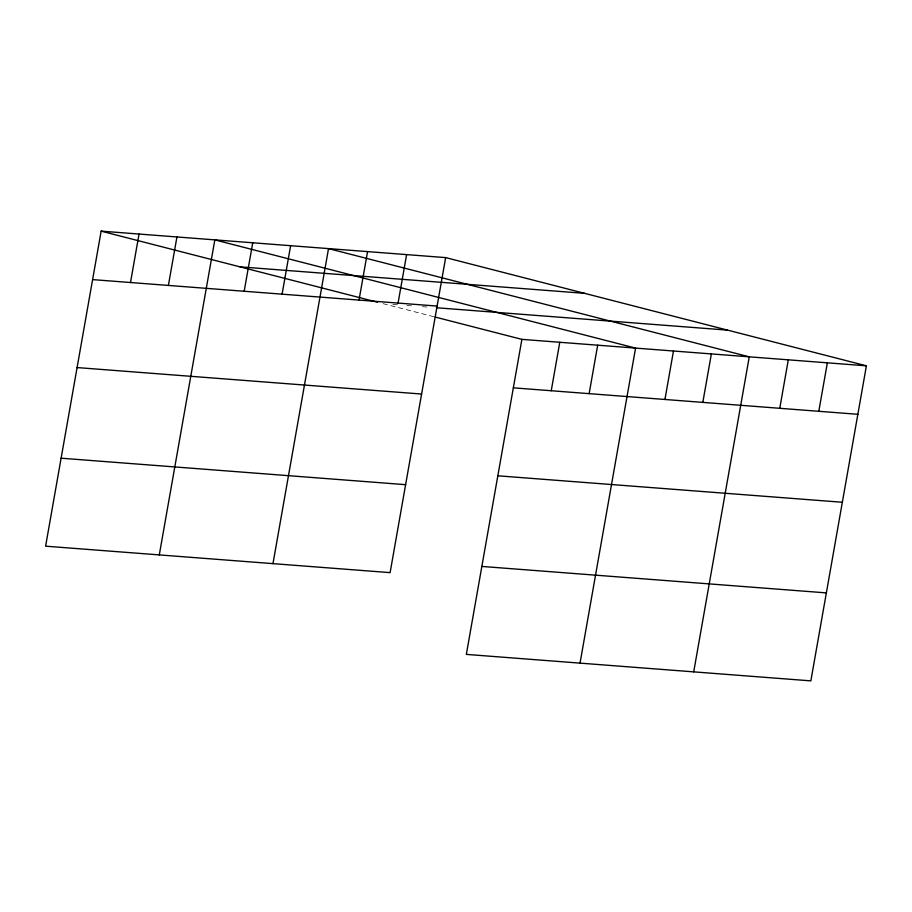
<?xml version="1.0" encoding="UTF-8"?>
<svg xmlns="http://www.w3.org/2000/svg" width="912" height="912" viewBox="0 0 912 912"><rect width="100%" height="100%" fill="white"/><g stroke="black" fill="none" stroke-linecap="round" stroke-linejoin="round"><path stroke-width="0.68" stroke-dasharray="4.56 3.42" d="M392.867 304.403L398.487 304.836M406.9 305.486L413.923 306.022M422.347 306.671L427.956 307.105M383.04 303.65L433.781 316.692"/><path stroke-width="1.37" d="M445.66 257.606L101.152 231.135L45.6 546.174L390.108 572.633L445.66 257.606L866.4 365.826L810.848 680.865L466.34 654.394L521.892 339.367L866.4 365.826M130.496 282.526L139.046 234.053M168.389 285.433L176.939 236.96M159.292 554.906L214.833 239.879L635.573 348.099L580.032 663.127M244.188 291.259L252.738 242.786M282.082 294.166L290.632 245.693M272.973 563.639L328.525 248.611L749.265 356.831L693.713 671.859M359.02 300.082L367.57 251.609M398.065 303.08L406.615 254.608M551.236 390.746L559.786 342.274M589.141 393.653L597.679 345.181M664.928 399.479L673.478 351.006M702.821 402.386L711.371 353.924M779.76 408.302L788.31 359.83M818.805 411.301L827.355 362.828M239.993 266.851L584.501 293.322M92.602 279.608L437.11 306.079M436.381 307.743L727.559 330.121M513.342 387.828L857.85 414.299M77.087 367.57L421.606 394.041M497.838 475.802L842.346 502.261M61.115 458.2L405.623 484.671M481.855 566.432L826.363 592.891M101.152 231.135L377.545 302.237M435.115 317.045L521.892 339.367"/></g></svg>
